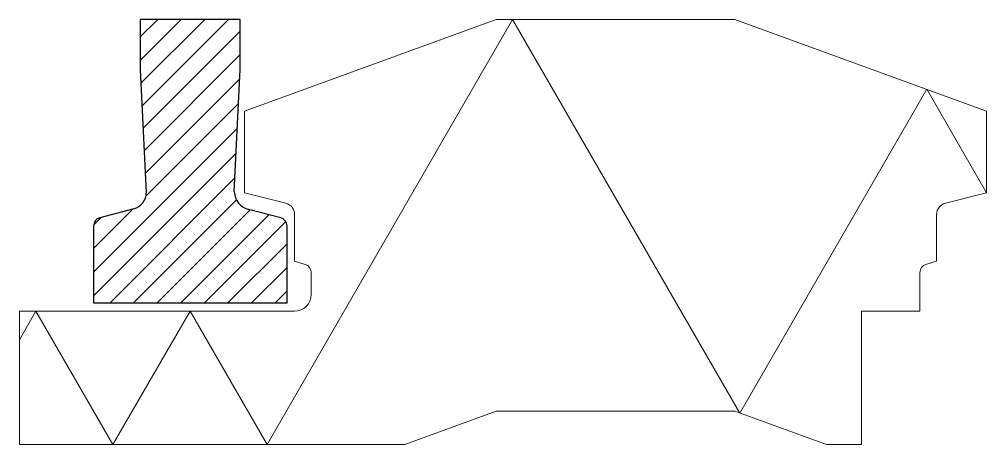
# Model space of a CAD drawing. Header units: metres. Extents: x -102 to 478, y -85 to 170.
import ezdxf

# ---------------------------------------------------------------- set-up
doc = ezdxf.new("R2010")
doc.units = ezdxf.units.M
doc.layers.add('A-DETL-GENF', color=92, linetype='Continuous', lineweight=18)

# ---------------------------------------------------------------- blocks, each defined once
blk = doc.blocks.new('23 VBI_PS-combinatie - RC 5_0 510-3540189-00_0 Basismaterialen')
at = {"layer": 'A-DETL-GENF', "lineweight": 5}
h = blk.add_hatch(dxfattribs=at)
h.set_pattern_fill('FP_131', color=256, style=0, pattern_type=2)
h.set_pattern_definition([(45, (10499.317, 8949.384), (-7.071068, 7.071068), [])])
h.paths.add_polyline_path([(58, 0), (58, 46.16), (57.88, 47.26), (57.52, 48.3), (56.94, 49.24), (56.16, 50.03), (55.24, 50.63), (54.2, 51.01), (41.89, 54.28), (35, 56), (32.28, 57.06), (29.93, 58.78), (28.09, 61.05), (26.88, 63.7), (26.39, 66.58), (30, 140), (30, 170), (-30, 170), (-30, 140), (-26.37, 66.01), (-26.73, 63.44), (-27.74, 61.04), (-29.34, 58.99), (-31.41, 57.41), (-33.82, 56.42), (-54.28, 50.99), (-55.3, 50.6), (-56.21, 49.99), (-56.96, 49.2), (-57.53, 48.27), (-57.88, 47.24), (-58, 46.16), (-58, 0)])
at = {"layer": 'A-DETL-GENF', "lineweight": 25}
for p, q in [((30, 170), (-30, 170)), ((-30, 170), (-30, 140)), ((30, 140), (30, 170)), ((-30, 140), (-26.37, 66.01)), ((26.39, 66.58), (30, 140)), ((-33.82, 56.42), (-54.28, 50.99)), ((41.89, 54.28), (35, 56)), ((54.2, 51.01), (41.89, 54.28)), ((-58, 46.16), (-58, 0)), ((58, 0), (58, 46.16)), ((-58, 0), (58, 0))]:
    blk.add_line(p, q, dxfattribs=at)
at = {"layer": 'A-DETL-GENF'}
for p, q in [((183.5, 170), (32.5, 115)), ((193.25, 170), (46.03, -85)), ((326.5, 170), (183.5, 170)), ((329.57, -66.12), (193.25, 170)), ((477.5, 115), (326.5, 170)), ((441.68, 128.05), (329.57, -66.12)), ((477.5, 66), (441.68, 128.05)), ((32.5, 115), (32.5, 66)), ((477.5, 66), (477.5, 115)), ((32.5, 66), (57.2, 59.83)), ((452.8, 59.83), (477.5, 66)), ((62.5, 53.03), (62.5, 25)), ((447.5, 25), (447.5, 53.03)), ((62.5, 25), (68.94, 23.07)), ((441.06, 23.07), (447.5, 25)), ((72.5, 18.28), (72.5, 5)), ((437.5, -5), (437.5, 18.28)), ((62.5, -5), (-102.5, -5)), ((-102.5, -5), (-102.5, -85)), ((-92.54, -5), (-102.5, -22.25)), ((-46.35, -85), (-92.54, -5)), ((-0.16, -5), (-46.35, -85)), ((46.03, -85), (-0.16, -5)), ((402.5, -5), (437.5, -5)), ((402.5, -85), (402.5, -5)), ((128.59, -85), (183.5, -65)), ((183.5, -65), (326.5, -65)), ((326.5, -65), (381.41, -85)), ((-102.5, -85), (128.59, -85)), ((381.41, -85), (402.5, -85))]:
    blk.add_line(p, q, dxfattribs=at)
at = {"layer": 'A-DETL-GENF', "lineweight": 25}
for centre, radius, start, end in [((-36.39, 66.11), 10.02, 284.86742, 359.47271), ((37.76, 67.03), 11.37, 182.28976, 255.96802), ((-53, 46.16), 5, 104.86742, 180), ((53, 46.16), 5, 0, 76.12545)]:
    blk.add_arc(centre, radius, start, end, dxfattribs=at)
at = {"layer": 'A-DETL-GENF'}
for centre, radius, start, end in [((55.5, 53.03), 7, 0, 75.96376), ((454.5, 53.03), 7, 104.03624, 180), ((67.5, 18.28), 5, 0, 73.30076), ((442.5, 18.28), 5, 106.69924, 180), ((62.5, 5), 10, 270, 0)]:
    blk.add_arc(centre, radius, start, end, dxfattribs=at)

msp = doc.modelspace()

# ---------------------------------------------------------------- block references
msp.add_blockref('23 VBI_PS-combinatie - RC 5_0 510-3540189-00_0 Basismaterialen', (0, 0))

doc.saveas('drawing.dxf')
